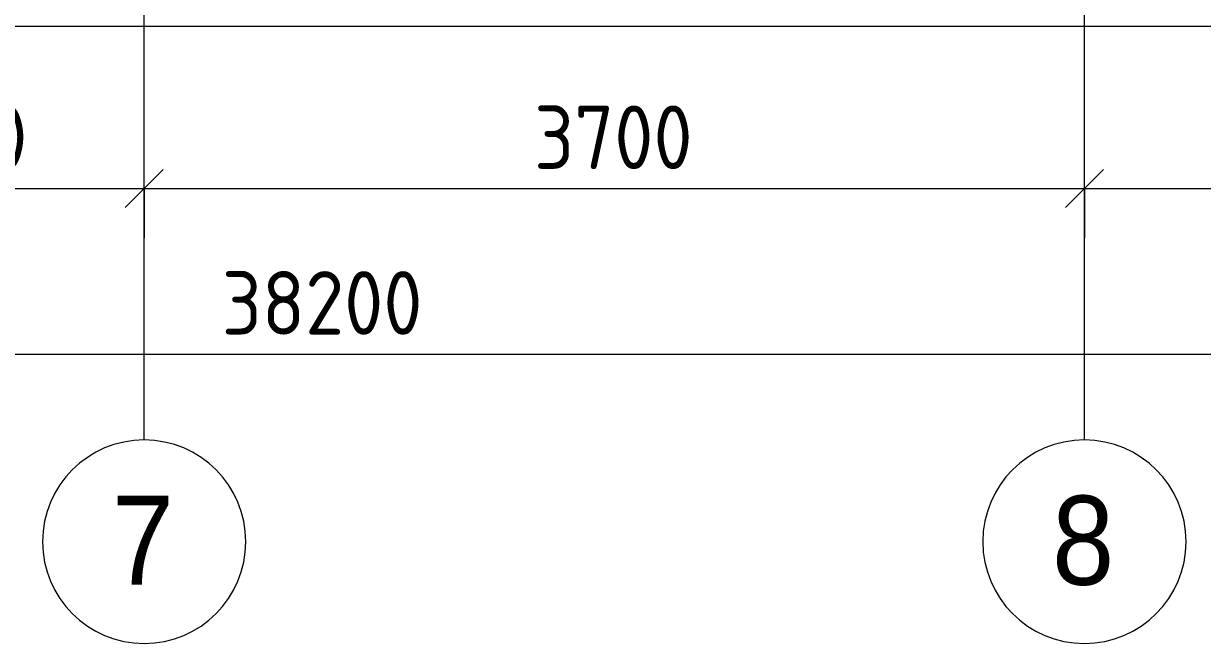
# Model space of a CAD drawing. Header units: millimetres. Extents: x -4185 to 186529, y -8553 to 29097.
# Drawn here: x 18035 to 22674, y -2706 to -269 of the extents above; entities that cross this region are included whole.
import ezdxf

# ---------------------------------------------------------------- set-up
doc = ezdxf.new("R2010")
doc.units = ezdxf.units.MM
for name, color, linetype, lineweight in [('A-ANNO-DIMS', 7, 'Continuous', 9), ('A-ANNO-DIMS-100', 7, 'Continuous', 9), ('A-WALL', 7, 'Continuous', 9), ('Оси', 7, 'Continuous', 9), ('Оси-1', 7, 'Continuous', 20)]:
    doc.layers.add(name, color=color, linetype=linetype, lineweight=lineweight)
doc.styles.add('Arial', font='arial.ttf', dxfattribs={"width": 0.9, "height": 350})
doc.styles.add('ISOCPEUR', font='isocpeur.ttf', dxfattribs={"width": 0.9, "height": 250})
doc.dimstyles.new('ISO-2_5_0_9К_БОЛЬШОЙ', dxfattribs={"dimscale": 304.8, "dimtxt": 248.995294, "dimasz": 0.492126, "dimexe": 0.393701, "dimexo": 0.984252, "dimgap": 0, "dimtad": 1, "dimdec": 0, "dimrnd": 10, "dimzin": 0, "dimdsep": 46, "dimtxsty": 'ISOCPEUR', "dimblk1": 'OBLIQUE', "dimblk2": 'OBLIQUE', "dimsah": 1, "dimcen": 0.09, "dimdle": 0.393701, "dimazin": 0, "dimtfac": 1, "dimtdec": 4, "dimtix": 1, "dimtmove": 0, "dimatfit": 3, "dimfxl": 1, "dimtvp": 1, "dimtolj": 1, "dimtzin": 0, "dimarcsym": 2})

# ---------------------------------------------------------------- blocks, each defined once
blk = doc.blocks.new('Ось сетки - D8-29747960-План размещения напольных электротехнических лючков и розеток 1 этажа в осях 1-12')
at = {"layer": 'Оси-1'}
for start, end in [(360, 180), (180, 360)]:
    blk.add_arc((0, 0), 4, start, end, dxfattribs=at)
blk = doc.blocks.new('DIMBLOCK6-План размещения напольных электротехнических лючков и розеток 1 этажа в осях 1-12')
at = {"layer": 'A-ANNO-DIMS-100'}
for p, q in [((17010, -1111.7), (17010, -797.7)), ((18510, -1111.7), (18510, -797.7)), ((17010, -917.7), (18510, -917.7)), ((17010, -917.7), (17010, -1111.7)), ((18510, -917.7), (18510, -1111.7))]:
    blk.add_line(p, q, dxfattribs=at)
at = {"layer": 'A-ANNO-DIMS-100', "lineweight": 20}
for p, q in [((17010, -917.7), (17085, -842.7)), ((18510, -917.7), (18585, -842.7)), ((17010, -917.7), (16935, -992.7)), ((18510, -917.7), (18435, -992.7))]:
    blk.add_line(p, q, dxfattribs=at)
at = {"layer": 'A-ANNO-DIMS-100', "color": 0, "insert": (17465.5, -591.1), "char_height": 250, "width": 706.764, "attachment_point": 1, "line_spacing_factor": 1.149209, "style": 'ISOCPEUR'}
blk.add_mtext('1500', dxfattribs=at)
blk = doc.blocks.new('_Oblique')
at = {"color": 0, "linetype": 'ByBlock', "lineweight": -2}
blk.add_line((-0.5, -0.5), (0.5, 0.5), dxfattribs=at)
blk = doc.blocks.new('DIMBLOCK7-План размещения напольных электротехнических лючков и розеток 1 этажа в осях 1-12')
at = {"layer": 'A-ANNO-DIMS-100'}
for p, q in [((18510, -1111.7), (18510, -797.7)), ((22210, -1111.7), (22210, -797.7)), ((18510, -917.7), (22210, -917.7)), ((18510, -917.7), (18510, -1111.7)), ((22210, -917.7), (22210, -1111.7))]:
    blk.add_line(p, q, dxfattribs=at)
at = {"layer": 'A-ANNO-DIMS-100', "lineweight": 20}
for p, q in [((18510, -917.7), (18585, -842.7)), ((22210, -917.7), (22285, -842.7)), ((18510, -917.7), (18435, -992.7)), ((22210, -917.7), (22135, -992.7))]:
    blk.add_line(p, q, dxfattribs=at)
at = {"layer": 'A-ANNO-DIMS-100', "color": 0, "insert": (20044, -591.1), "char_height": 250, "width": 758.478, "attachment_point": 1, "line_spacing_factor": 1.149209, "style": 'ISOCPEUR'}
blk.add_mtext('3700', dxfattribs=at)
blk = doc.blocks.new('DIMBLOCK8-План размещения напольных электротехнических лючков и розеток 1 этажа в осях 1-12')
at = {"layer": 'A-ANNO-DIMS-100'}
for p, q in [((22210, -1111.7), (22210, -797.7)), ((25910, -1111.7), (25910, -797.7)), ((22210, -917.7), (25910, -917.7)), ((22210, -917.7), (22210, -1111.7)), ((25910, -917.7), (25910, -1111.7))]:
    blk.add_line(p, q, dxfattribs=at)
at = {"layer": 'A-ANNO-DIMS-100', "lineweight": 20}
for p, q in [((22210, -917.7), (22285, -842.7)), ((25910, -917.7), (25985, -842.7)), ((22210, -917.7), (22135, -992.7)), ((25910, -917.7), (25835, -992.7))]:
    blk.add_line(p, q, dxfattribs=at)
at = {"layer": 'A-ANNO-DIMS-100', "color": 0, "insert": (23744, -591.1), "char_height": 250, "width": 758.478, "attachment_point": 1, "line_spacing_factor": 1.149209, "style": 'ISOCPEUR'}
blk.add_mtext('3700', dxfattribs=at)
blk = doc.blocks.new('DIMBLOCK25-План размещения напольных электротехнических лючков и розеток 1 этажа в осях 1-12')
at = {"layer": 'A-ANNO-DIMS-100'}
for p, q in [((110, -1763), (110, -1449)), ((38310, -1763), (38310, -1449)), ((-10, -1569), (38430, -1569)), ((110, -1569), (110, -1763)), ((38310, -1569), (38310, -1763))]:
    blk.add_line(p, q, dxfattribs=at)
at = {"layer": 'A-ANNO-DIMS-100', "lineweight": 20}
for p, q in [((110, -1569), (185, -1494)), ((38310, -1569), (38385, -1494)), ((110, -1569), (35, -1644)), ((38310, -1569), (38235, -1644))]:
    blk.add_line(p, q, dxfattribs=at)
at = {"layer": 'A-ANNO-DIMS-100', "color": 0, "insert": (18815, -1242.4), "char_height": 250, "width": 948.097, "attachment_point": 1, "line_spacing_factor": 1.149209, "style": 'ISOCPEUR'}
blk.add_mtext('38200', dxfattribs=at)

msp = doc.modelspace()

# ---------------------------------------------------------------- linework, layer by layer
at = {"layer": 'A-WALL'}
msp.add_line((38287.7, -280), (-290, -280), dxfattribs=at)
at = {"layer": 'Оси'}
for p, q in [((18510, -1906.3), (18510, 593.7)), ((22210, -1906.3), (22210, 593.7))]:
    msp.add_line(p, q, dxfattribs=at)

# ---------------------------------------------------------------- block references
at = {"layer": 'Оси-1', "xscale": 99.99999999999993, "yscale": 99.99999999999993, "zscale": 99.99999999999993}
for p in [(18510, -2306.3), (22210, -2306.3)]:
    msp.add_blockref('Ось сетки - D8-29747960-План размещения напольных электротехнических лючков и розеток 1 этажа в осях 1-12', p, dxfattribs=at)

# ---------------------------------------------------------------- texts
at = {"layer": 'Оси', "char_height": 350, "width": 303.038, "attachment_point": 1, "style": 'Arial'}
for s, insert in [('\\fArial|b0|i0|c204|p34|;\\W.9;7', (18382.5, -2125.6)), ('\\fArial|b0|i0|c204|p34|;\\W.9;8', (22082.5, -2125.6))]:
    msp.add_mtext(s, dxfattribs=dict(at, insert=insert))

# ---------------------------------------------------------------- dimensions: what is measured, and where the dimension line sits
at = {"layer": 'A-ANNO-DIMS'}
for base, p1, p2, override, picture, middle in [((18510, -917.7), (17010, -811.7), (18510, -811.7), {"dimpost": '<>', "dimfxl": 1500}, 'DIMBLOCK6-План размещения напольных электротехнических лючков и розеток 1 этажа в осях 1-12', (17760, -792.7)), ((22210, -917.7), (18510, -811.7), (22210, -811.7), {"dimpost": '<>', "dimfxl": 3700}, 'DIMBLOCK7-План размещения напольных электротехнических лючков и розеток 1 этажа в осях 1-12', (20360, -792.7)), ((25910, -917.7), (22210, -811.7), (25910, -811.7), {"dimpost": '<>', "dimfxl": 3700}, 'DIMBLOCK8-План размещения напольных электротехнических лючков и розеток 1 этажа в осях 1-12', (24060, -792.7)), ((38310, -1569), (110, -1463), (38310, -1463), {"dimpost": '<>', "dimfxl": 38199.999966}, 'DIMBLOCK25-План размещения напольных электротехнических лючков и розеток 1 этажа в осях 1-12', (19210, -1444))]:
    dim = msp.add_linear_dim(base=base, p1=p1, p2=p2, dimstyle='ISO-2_5_0_9К_БОЛЬШОЙ', override=override, dxfattribs=at)
    dim.commit()
    dim.dimension.update_dxf_attribs({"geometry": picture, "text_midpoint": middle})

doc.saveas('drawing.dxf')
